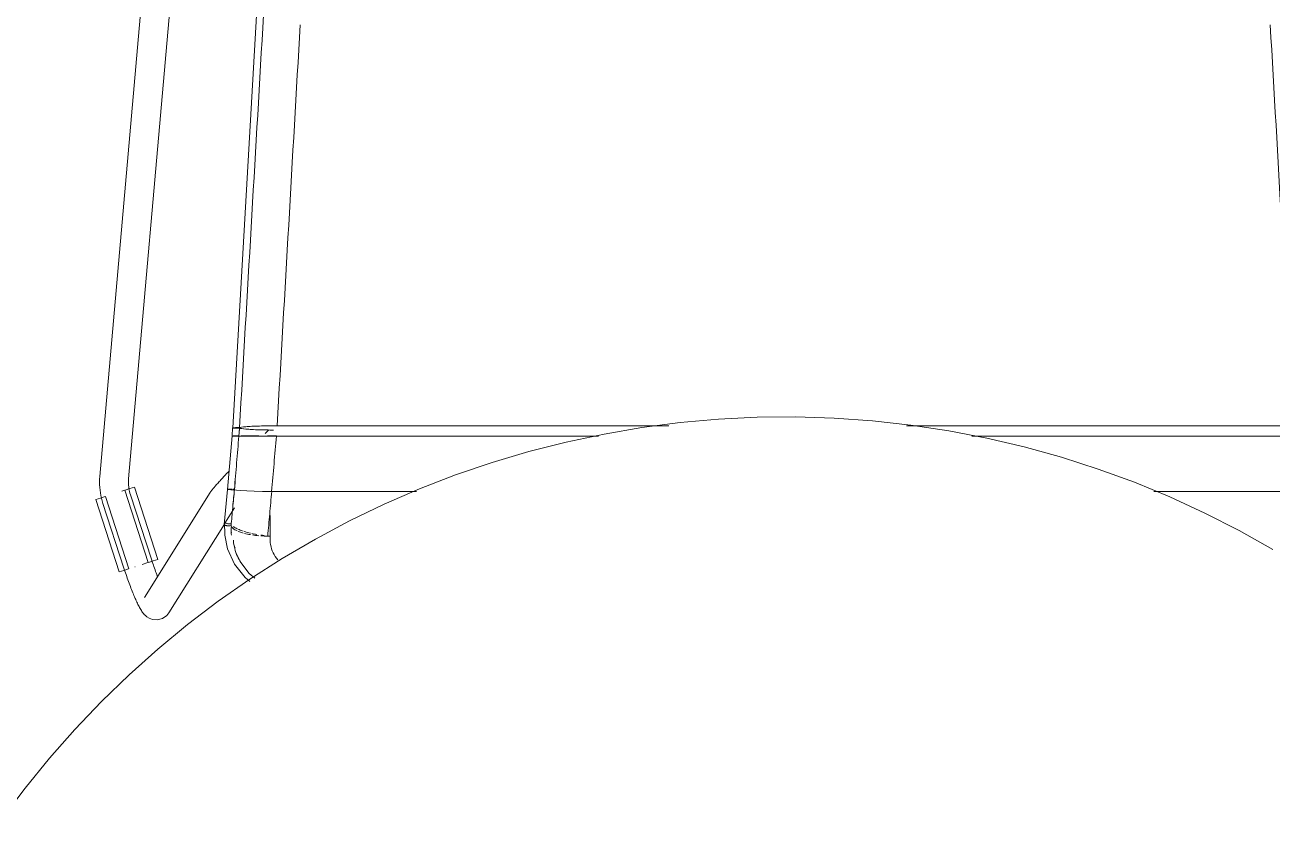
# Model space of a CAD drawing. Header units: millimetres. Extents: x 155920 to 295199, y -4084 to 97293.
# Drawn here: x 227113 to 227631, y 31540 to 31870 of the extents above; entities that cross this region are included whole.
import ezdxf

# ---------------------------------------------------------------- set-up
doc = ezdxf.new("R2010")
doc.units = ezdxf.units.MM
doc.header["$MEASUREMENT"] = 0
doc.layers.add('I-FURN', color=8, linetype='CONTINUOUS', lineweight=9)

msp = doc.modelspace()

# ---------------------------------------------------------------- linework, layer by layer
at = {"layer": 'I-FURN'}
for p, q in [((227182.87, 32125.46), (227143.92, 31682.14)), ((227155.88, 31681.09), (227193.17, 32105.59)), ((227218.35, 32034.17), (227199.07, 31702.27)), ((227384.88, 31704.47), (227369.01, 31702.41)), ((227400.81, 31705.9), (227384.88, 31704.47)), ((227416.79, 31706.68), (227400.81, 31705.9)), ((227432.79, 31706.83), (227416.79, 31706.68)), ((227448.78, 31706.34), (227432.79, 31706.83)), ((227464.74, 31705.21), (227448.78, 31706.34)), ((227480.64, 31703.44), (227464.74, 31705.21)), ((227496.46, 31701.04), (227480.64, 31703.44)), ((227198.79, 31698.91), (227196.97, 31676.71)), ((227198.86, 31698.91), (227198.79, 31698.91)), ((227198.79, 31698.91), (227198.86, 31698.9)), ((227198.8, 31698.91), (227199.06, 31702.27)), ((227198.86, 31698.9), (227198.8, 31698.91)), ((227198.8, 31698.91), (227198.86, 31698.91)), ((227199.34, 31698.9), (227199.05, 31698.9)), ((227199.05, 31698.9), (227199.34, 31698.9)), ((227199.13, 31702.29), (227199.07, 31702.27)), ((227199.07, 31702.26), (227199.14, 31702.24)), ((227199.32, 31702.32), (227199.13, 31702.29)), ((227199.14, 31702.24), (227199.32, 31702.21)), ((227199.61, 31702.34), (227199.32, 31702.32)), ((227199.32, 31702.21), (227199.62, 31702.19)), ((227199.73, 31698.91), (227199.34, 31698.91)), ((227199.72, 31698.9), (227199.34, 31698.9)), ((227199.34, 31698.9), (227199.72, 31698.9)), ((227199.35, 31698.91), (227199.73, 31698.91)), ((227199.99, 31702.36), (227199.61, 31702.34)), ((227199.62, 31702.19), (227200, 31702.17)), ((227200.17, 31698.9), (227199.72, 31698.9)), ((227199.72, 31698.9), (227200.17, 31698.9)), ((227199.73, 31698.91), (227200.18, 31698.91)), ((227200.18, 31698.91), (227199.73, 31698.91)), ((227200.45, 31702.37), (227199.99, 31702.36)), ((227200, 31702.17), (227200.45, 31702.16)), ((227200.67, 31698.9), (227200.17, 31698.9)), ((227200.17, 31698.9), (227200.66, 31698.9)), ((227200.18, 31698.91), (227200.67, 31698.91)), ((227200.67, 31698.91), (227200.18, 31698.91)), ((227200.94, 31702.38), (227200.45, 31702.37)), ((227200.45, 31702.16), (227200.94, 31702.15)), ((227200.66, 31698.9), (227201.16, 31698.9)), ((227200.67, 31698.91), (227201.17, 31698.91)), ((227201.17, 31698.91), (227200.67, 31698.91)), ((227201.16, 31698.9), (227200.67, 31698.9)), ((227201.43, 31702.37), (227200.94, 31702.38)), ((227200.94, 31702.15), (227201.44, 31702.16)), ((227201.63, 31698.9), (227201.16, 31698.9)), ((227201.16, 31698.9), (227201.63, 31698.9)), ((227201.17, 31698.91), (227201.64, 31698.91)), ((227201.64, 31698.91), (227201.17, 31698.91)), ((227201.9, 31702.36), (227201.43, 31702.37)), ((227201.44, 31702.16), (227201.91, 31702.17)), ((227202.52, 31698.88), (227201.63, 31698.9)), ((227201.63, 31698.9), (227202.52, 31698.88)), ((227202.79, 31702.58), (227201.9, 31702.36)), ((227201.91, 31702.17), (227202.81, 31701.96)), ((227204.26, 31698.87), (227202.52, 31698.88)), ((227202.52, 31698.88), (227204.26, 31698.87)), ((227204.28, 31698.94), (227202.53, 31698.93)), ((227202.54, 31698.93), (227204.29, 31698.94)), ((227204.54, 31702.77), (227202.79, 31702.58)), ((227202.81, 31701.96), (227204.56, 31701.76)), ((227204.26, 31698.87), (227206.77, 31698.86)), ((227206.77, 31698.86), (227204.27, 31698.87)), ((227206.78, 31698.95), (227204.28, 31698.94)), ((227204.29, 31698.94), (227206.79, 31698.95)), ((227207.04, 31702.93), (227204.54, 31702.77)), ((227204.56, 31701.76), (227207.06, 31701.6)), ((227209.9, 31698.85), (227206.77, 31698.86)), ((227206.77, 31698.86), (227209.9, 31698.85)), ((227209.91, 31698.96), (227206.78, 31698.95)), ((227206.79, 31698.95), (227209.91, 31698.96)), ((227210.17, 31703.05), (227207.04, 31702.93)), ((227207.06, 31701.6), (227210.18, 31701.48)), ((227213.47, 31698.84), (227209.9, 31698.85)), ((227209.9, 31698.85), (227213.47, 31698.84)), ((227213.74, 31703.13), (227210.17, 31703.05)), ((227210.18, 31701.48), (227213.73, 31701.4)), ((227214.03, 31701.52), (227212.56, 31699.99)), ((227217.24, 31698.97), (227213.46, 31698.97)), ((227213.47, 31698.97), (227217.24, 31698.97)), ((227217.26, 31698.84), (227213.47, 31698.84)), ((227213.47, 31698.84), (227217.26, 31698.84)), ((227213.73, 31701.4), (227215.98, 31701.38)), ((227217.52, 31703.16), (227213.74, 31703.13)), ((227350.89, 31698.84), (227217.26, 31698.84)), ((227217.26, 31698.84), (227350.89, 31698.84)), ((227380.12, 31703.16), (227217.52, 31703.16)), ((227217.52, 31703.16), (227380.12, 31703.16)), ((227353.24, 31699.72), (227337.59, 31696.39)), ((227369.01, 31702.41), (227353.24, 31699.72)), ((227639.42, 31703.16), (227478.85, 31703.16)), ((227478.85, 31703.16), (227639.42, 31703.16)), ((227512.17, 31698), (227496.46, 31701.04)), ((227639.69, 31698.84), (227505.95, 31698.84)), ((227505.95, 31698.84), (227639.69, 31698.84)), ((227337.59, 31696.39), (227322.09, 31692.45)), ((227527.74, 31694.34), (227512.17, 31698)), ((227543.16, 31690.06), (227527.74, 31694.34)), ((227306.75, 31687.89), (227291.61, 31682.71)), ((227322.09, 31692.45), (227306.75, 31687.89)), ((227558.39, 31685.17), (227543.16, 31690.06)), ((227195.73, 31682.38), (227196.14, 31682.83)), ((227196.14, 31682.83), (227196.56, 31683.28)), ((227196.56, 31683.28), (227196.99, 31683.75)), ((227196.99, 31683.75), (227197.43, 31684.22)), ((227291.61, 31682.71), (227276.69, 31676.94)), ((227573.42, 31679.67), (227558.39, 31685.17)), ((227143.84, 31681), (227143.81, 31679.86)), ((227143.81, 31679.86), (227143.83, 31678.72)), ((227143.83, 31678.72), (227143.89, 31677.58)), ((227143.92, 31682.14), (227143.84, 31681)), ((227143.89, 31677.58), (227143.99, 31676.44)), ((227155.81, 31679.74), (227155.83, 31680.4)), ((227155.82, 31679.08), (227155.81, 31679.74)), ((227155.86, 31678.42), (227155.82, 31679.08)), ((227155.83, 31680.4), (227155.87, 31681.06)), ((227155.92, 31677.76), (227155.86, 31678.42)), ((227155.87, 31681.06), (227155.87, 31681.09)), ((227156.01, 31677.1), (227155.92, 31677.76)), ((227156.41, 31677.04), (227158.36, 31677.67)), ((227168.05, 31647.67), (227158.36, 31677.67)), ((227191.03, 31677.16), (227191.25, 31677.42)), ((227191.25, 31677.42), (227191.48, 31677.68)), ((227191.48, 31677.68), (227191.72, 31677.96)), ((227191.72, 31677.96), (227191.98, 31678.26)), ((227191.98, 31678.26), (227192.25, 31678.57)), ((227192.25, 31678.57), (227192.54, 31678.89)), ((227192.54, 31678.89), (227192.84, 31679.23)), ((227192.84, 31679.23), (227193.15, 31679.58)), ((227193.15, 31679.58), (227193.48, 31679.94)), ((227193.48, 31679.94), (227193.83, 31680.32)), ((227193.83, 31680.32), (227194.18, 31680.71)), ((227194.18, 31680.71), (227194.55, 31681.11)), ((227194.55, 31681.11), (227194.93, 31681.52)), ((227194.93, 31681.52), (227195.32, 31681.95)), ((227195.32, 31681.95), (227195.73, 31682.38)), ((227588.21, 31673.58), (227573.42, 31679.67)), ((227142.21, 31672.46), (227144.16, 31673.09)), ((227151.9, 31642.45), (227142.21, 31672.46)), ((227143.99, 31676.44), (227144.14, 31675.31)), ((227144.14, 31675.31), (227144.34, 31674.18)), ((227144.16, 31673.09), (227146.13, 31673.72)), ((227144.34, 31674.18), (227144.58, 31673.07)), ((227144.58, 31673.07), (227144.86, 31671.96)), ((227155.94, 31643.76), (227146.25, 31673.76)), ((227153.06, 31675.96), (227154.22, 31676.34)), ((227154.32, 31676.37), (227164.01, 31646.36)), ((227154.44, 31676.41), (227156.41, 31677.04)), ((227156.12, 31676.45), (227156.01, 31677.1)), ((227156.26, 31675.8), (227156.12, 31676.45)), ((227156.43, 31675.16), (227156.26, 31675.8)), ((227156.62, 31674.53), (227156.43, 31675.16)), ((227165.33, 31647.72), (227156.62, 31674.53)), ((227189.72, 31675.44), (227162.41, 31631.85)), ((227189.72, 31675.44), (227189.93, 31675.76)), ((227189.93, 31675.76), (227190.11, 31676.02)), ((227190.11, 31676.02), (227190.29, 31676.25)), ((227190.29, 31676.25), (227190.46, 31676.47)), ((227190.46, 31676.47), (227190.64, 31676.69)), ((227190.64, 31676.69), (227190.83, 31676.92)), ((227190.83, 31676.92), (227191.03, 31677.16)), ((227196.96, 31676.71), (227195.54, 31662.21)), ((227197.03, 31676.73), (227196.96, 31676.71)), ((227196.96, 31676.7), (227197.03, 31676.68)), ((227196.97, 31676.71), (227197.03, 31676.73)), ((227197.04, 31676.68), (227196.97, 31676.7)), ((227197.22, 31676.76), (227197.03, 31676.73)), ((227197.03, 31676.73), (227197.22, 31676.76)), ((227197.03, 31676.68), (227197.22, 31676.65)), ((227197.51, 31676.78), (227197.22, 31676.76)), ((227197.22, 31676.76), (227197.51, 31676.78)), ((227197.22, 31676.65), (227197.52, 31676.63)), ((227197.52, 31676.63), (227197.23, 31676.65)), ((227197.89, 31676.79), (227197.51, 31676.78)), ((227197.51, 31676.78), (227197.89, 31676.79)), ((227197.52, 31676.63), (227197.9, 31676.62)), ((227197.91, 31676.62), (227197.52, 31676.63)), ((227198.34, 31676.8), (227197.89, 31676.79)), ((227197.89, 31676.79), (227198.34, 31676.8)), ((227197.9, 31676.62), (227198.35, 31676.61)), ((227198.36, 31676.61), (227197.91, 31676.62)), ((227198.83, 31676.81), (227198.34, 31676.8)), ((227198.34, 31676.8), (227198.83, 31676.81)), ((227198.35, 31676.61), (227198.85, 31676.6)), ((227198.85, 31676.6), (227198.36, 31676.61)), ((227198.85, 31676.6), (227199.34, 31676.6)), ((227199.35, 31676.6), (227198.85, 31676.6)), ((227199.8, 31676.8), (227199.33, 31676.81)), ((227199.33, 31676.81), (227199.8, 31676.8)), ((227199.34, 31676.6), (227199.81, 31676.61)), ((227199.82, 31676.61), (227199.35, 31676.6)), ((227199.81, 31676.61), (227200.71, 31676.42)), ((227200.7, 31676.42), (227199.82, 31676.61)), ((227202.42, 31676.24), (227200.7, 31676.42)), ((227200.71, 31676.42), (227202.44, 31676.24)), ((227204.88, 31676.09), (227202.44, 31676.24)), ((227202.44, 31676.24), (227204.92, 31676.09)), ((227207.95, 31675.98), (227204.92, 31676.09)), ((227204.92, 31676.09), (227208.02, 31675.97)), ((227211.46, 31675.9), (227208.02, 31675.98)), ((227208.02, 31675.97), (227211.45, 31675.9)), ((227211.55, 31675.9), (227215.31, 31675.87)), ((227215.19, 31675.87), (227211.55, 31675.9)), ((227215.31, 31675.87), (227275.43, 31675.87)), ((227275.43, 31675.87), (227215.31, 31675.87)), ((227276.69, 31676.94), (227262.01, 31670.57)), ((227581.51, 31675.87), (227641.63, 31675.87)), ((227641.63, 31675.87), (227581.51, 31675.87)), ((227602.75, 31666.9), (227588.21, 31673.58)), ((227144.86, 31671.96), (227145.19, 31670.87)), ((227145.19, 31670.87), (227145.21, 31670.82)), ((227145.21, 31670.82), (227153.92, 31644.01)), ((227195.88, 31662.67), (227199.88, 31669.07)), ((227262.01, 31670.57), (227247.6, 31663.63)), ((227172.58, 31625.48), (227195.61, 31662.25)), ((227195.75, 31657.65), (227195.66, 31663.11)), ((227214.61, 31665.83), (227214.61, 31656.08)), ((227247.6, 31663.63), (227233.48, 31656.11)), ((227617, 31659.64), (227602.75, 31666.9)), ((227196.97, 31652), (227195.75, 31657.65)), ((227214.66, 31657.32), (227213.62, 31657.32)), ((227630.96, 31651.82), (227617, 31659.64)), ((227199.87, 31645.68), (227196.97, 31652)), ((227233.48, 31656.11), (227219.67, 31648.03)), ((227166.1, 31647.04), (227164.13, 31646.4)), ((227165.44, 31647.39), (227165.33, 31647.72)), ((227165.67, 31646.69), (227165.44, 31647.39)), ((227165.9, 31646.01), (227165.67, 31646.69)), ((227168.05, 31647.67), (227166.1, 31647.04)), ((227202.44, 31646.39), (227200.53, 31650.08)), ((227205.94, 31641.82), (227202.44, 31646.39)), ((227219.67, 31648.03), (227206.19, 31639.41)), ((227153.85, 31643.08), (227151.9, 31642.45)), ((227155.82, 31643.72), (227153.85, 31643.08)), ((227154.07, 31643.55), (227153.92, 31644.01)), ((227154.31, 31642.81), (227154.07, 31643.55)), ((227154.56, 31642.07), (227154.31, 31642.81)), ((227154.81, 31641.34), (227154.56, 31642.07)), ((227155.06, 31640.61), (227154.81, 31641.34)), ((227158.5, 31644.58), (227158.54, 31644.6)), ((227161.43, 31645.53), (227163.91, 31646.33)), ((227166.13, 31645.32), (227165.9, 31646.01)), ((227166.36, 31644.64), (227166.13, 31645.32)), ((227166.6, 31643.97), (227166.36, 31644.64)), ((227166.83, 31643.3), (227166.6, 31643.97)), ((227167.07, 31642.65), (227166.83, 31643.3)), ((227167.31, 31642), (227167.07, 31642.65)), ((227167.54, 31641.36), (227167.31, 31642)), ((227167.77, 31640.74), (227167.54, 31641.36)), ((227204.2, 31640.16), (227199.87, 31645.68)), ((227208.28, 31639.86), (227205.94, 31641.82)), ((227155.31, 31639.89), (227155.06, 31640.61)), ((227155.57, 31639.18), (227155.31, 31639.89)), ((227155.82, 31638.47), (227155.57, 31639.18)), ((227156.07, 31637.77), (227155.82, 31638.47)), ((227156.33, 31637.08), (227156.07, 31637.77)), ((227156.58, 31636.4), (227156.33, 31637.08)), ((227156.84, 31635.74), (227156.58, 31636.4)), ((227206.19, 31639.41), (227193.07, 31630.25)), ((227206.26, 31638.51), (227204.2, 31640.16)), ((227157.09, 31635.08), (227156.84, 31635.74)), ((227157.34, 31634.44), (227157.09, 31635.08)), ((227157.59, 31633.82), (227157.34, 31634.44)), ((227157.84, 31633.21), (227157.59, 31633.82)), ((227158.09, 31632.61), (227157.84, 31633.21)), ((227158.34, 31632.03), (227158.09, 31632.61)), ((227158.58, 31631.47), (227158.34, 31632.03)), ((227158.82, 31630.93), (227158.58, 31631.47)), ((227159.06, 31630.4), (227158.82, 31630.93)), ((227159.29, 31629.89), (227159.06, 31630.4)), ((227159.52, 31629.4), (227159.29, 31629.89)), ((227159.75, 31628.93), (227159.52, 31629.4)), ((227159.98, 31628.47), (227159.75, 31628.93)), ((227160.21, 31628.03), (227159.98, 31628.47)), ((227160.44, 31627.6), (227160.21, 31628.03)), ((227160.67, 31627.19), (227160.44, 31627.6)), ((227160.91, 31626.79), (227160.67, 31627.19)), ((227161.15, 31626.4), (227160.91, 31626.79)), ((227161.41, 31626.01), (227161.15, 31626.4)), ((227161.68, 31625.62), (227161.41, 31626.01)), ((227193.07, 31630.25), (227180.33, 31620.58)), ((227162, 31625.22), (227161.68, 31625.62)), ((227162.37, 31624.8), (227162, 31625.22)), ((227162.83, 31624.33), (227162.37, 31624.8)), ((227163.46, 31623.81), (227162.83, 31624.33)), ((227164.37, 31623.24), (227163.46, 31623.81)), ((227165.75, 31622.72), (227164.37, 31623.24)), ((227167.73, 31622.55), (227165.75, 31622.72)), ((227169.95, 31623.14), (227167.73, 31622.55)), ((227180.33, 31620.58), (227167.98, 31610.41)), ((227171.69, 31624.36), (227169.95, 31623.14)), ((227171.69, 31624.36), (227172.58, 31625.48)), ((227167.98, 31610.41), (227156.05, 31599.75)), ((227156.05, 31599.75), (227144.56, 31588.62)), ((227144.56, 31588.62), (227133.51, 31577.04)), ((227133.51, 31577.04), (227122.95, 31565.03)), ((227122.95, 31565.03), (227112.87, 31552.6)), ((227112.87, 31552.6), (227103.29, 31539.79))]:
    msp.add_line(p, q, dxfattribs=at)
for points in [[(227201.9, 31702.36), (227205.12, 31757.77), (227211.56, 31868.53), (227218, 31979.13), (227221.22, 32034.36)], [(227217.52, 31703.16), (227220.72, 31758.69), (227223.91, 31814.21), (227227.11, 31869.65)], [(227629.84, 31869.65), (227633.03, 31814.19), (227636.23, 31758.69), (227639.42, 31703.16)], [(227201.91, 31702.17), (227201.31, 31702.15), (227199.81, 31702.15), (227199.06, 31702.23), (227199.06, 31702.26)], [(227199.82, 31676.61), (227200.12, 31680.32), (227200.72, 31687.75), (227201.33, 31695.18), (227201.63, 31698.9)], [(227201.9, 31702.36), (227201.86, 31701.79), (227201.77, 31700.63), (227201.68, 31699.48), (227201.63, 31698.9)], [(227201.91, 31702.17), (227201.86, 31701.62), (227201.77, 31700.54), (227201.68, 31699.46), (227201.64, 31698.91)], [(227216.23, 31687.35), (227216.57, 31691.18), (227216.91, 31695.01), (227217.26, 31698.84)], [(227201.01, 31691.36), (227201.05, 31691.77), (227201.08, 31692.18), (227201.11, 31692.59)], [(227199.8, 31676.8), (227200.11, 31680.44), (227200.41, 31684.1), (227200.71, 31687.75)], [(227215.19, 31675.88), (227215.54, 31679.7), (227215.88, 31683.52), (227216.23, 31687.35)], [(227199.81, 31676.61), (227199.57, 31674.09), (227199.1, 31669.05), (227198.62, 31664.1), (227198.38, 31661.66)], [(227199.8, 31676.8), (227199.57, 31674.43), (227199.33, 31672.06), (227199.1, 31669.71)], [(227215.31, 31675.87), (227215.01, 31672.74), (227214.42, 31666.49), (227213.87, 31660.35), (227213.62, 31657.32)], [(227195.73, 31662.96), (227195.77, 31662.92), (227195.89, 31662.82), (227196.19, 31662.69), (227196.57, 31662.57), (227197.03, 31662.48), (227197.52, 31662.41), (227198.02, 31662.38), (227198.33, 31662.38), (227198.48, 31662.39)], [(227200.93, 31659.49), (227200.23, 31659.81), (227199.09, 31660.52), (227198.52, 31661.27), (227198.38, 31661.66)], [(227198.42, 31660.83), (227198.43, 31660.18), (227198.47, 31659.53), (227198.53, 31658.88)], [(227198.56, 31657.66), (227198.47, 31658.48), (227198.46, 31659.3), (227198.46, 31660.13)], [(227199.39, 31661.3), (227199.8, 31660.98), (227200.32, 31660.66), (227200.96, 31660.35)], [(227201.21, 31660.23), (227201.84, 31659.94), (227202.58, 31659.66), (227203.4, 31659.4)], [(227203.36, 31658.6), (227202.63, 31658.81), (227201.99, 31659.05), (227201.39, 31659.29)], [(227203.83, 31659.24), (227204.63, 31658.99), (227205.51, 31658.76), (227206.43, 31658.54)], [(227206.41, 31657.93), (227205.57, 31658.07), (227204.76, 31658.23), (227204.02, 31658.42)], [(227207.09, 31658.39), (227207.73, 31658.25), (227208.4, 31658.11), (227209.08, 31657.99)], [(227209.9, 31657.49), (227208.99, 31657.57), (227208.11, 31657.67), (227207.26, 31657.79)], [(227210.78, 31657.74), (227211.25, 31657.67), (227211.73, 31657.62), (227212.2, 31657.57)], [(227213.62, 31657.32), (227212.66, 31657.33), (227211.73, 31657.36), (227210.82, 31657.42)], [(227214.61, 31655.81), (227214.6, 31656.31), (227214.62, 31656.82), (227214.66, 31657.32)], [(227199.35, 31654.41), (227199.55, 31653.69), (227199.78, 31652.97), (227200.05, 31652.26)]]:
    msp.add_open_spline(points, degree=3, dxfattribs=at)
for points, knots in [([(227199.06, 31702.27), (227199.06, 31702.28), (227199.2, 31702.31), (227199.59, 31702.34), (227199.98, 31702.36), (227200.44, 31702.37), (227200.93, 31702.38), (227201.43, 31702.38), (227201.75, 31702.37), (227201.9, 31702.36)], [-0.498493, -0.498493, -0.498493, -0.498493, -0.375, -0.3125, -0.25, -0.1875, -0.125, -0.0625, 0, 0, 0, 0]), ([(227201.9, 31702.36), (227202.18, 31702.51), (227203.57, 31702.72), (227206.92, 31702.94), (227210.09, 31703.06), (227213.7, 31703.14), (227216.24, 31703.16), (227217.52, 31703.16)], [-1, -1, -1, -1, -0.666667, -0.5, -0.333333, -0.166667, 0, 0, 0, 0]), ([(227215.98, 31701.38), (227213.96, 31701.39), (227210.73, 31701.44), (227206.94, 31701.59), (227203.59, 31701.81), (227202.2, 31702.02), (227201.91, 31702.17)], [-0.9335619, -0.9335619, -0.9335619, -0.9335619, -0.6666667, -0.5, -0.3333333, 0, 0, 0, 0]), ([(227195.84, 31661.88), (227195.81, 31661.9), (227195.7, 31661.96), (227195.62, 31662.02), (227195.59, 31662.06)], [0.36203714, 0.36203714, 0.36203714, 0.36203714, 0.38888889, 0.44444444, 0.44444444, 0.44444444, 0.44444444]), ([(227198.38, 31661.66), (227198.24, 31661.64), (227197.95, 31661.61), (227197.53, 31661.59), (227197.15, 31661.6), (227196.86, 31661.62), (227196.59, 31661.66), (227196.34, 31661.71), (227196.12, 31661.77), (227196.02, 31661.8), (227195.97, 31661.82)], [0, 0, 0, 0, 0.0555556, 0.1111111, 0.1666667, 0.1944444, 0.2222222, 0.2777778, 0.3055556, 0.3333333, 0.3333333, 0.3333333, 0.3333333]), ([(227217.77, 31647.43), (227217.01, 31648.34), (227215.08, 31651.34), (227214.45, 31654.94), (227214.66, 31657.32)], [0.5, 0.5, 0.5, 0.5, 0.6666667, 1, 1, 1, 1]), ([(227202.45, 31646.42), (227201.93, 31647.24), (227200.26, 31650.12), (227199.66, 31653.3), (227199.36, 31655.59)], [-0.4024189, -0.4024189, -0.4024189, -0.4024189, -0.3333333, -0.1655687, -0.1655687, -0.1655687, -0.1655687])]:
    msp.add_open_spline(points, degree=3, knots=knots, dxfattribs=at)

doc.saveas('drawing.dxf')
